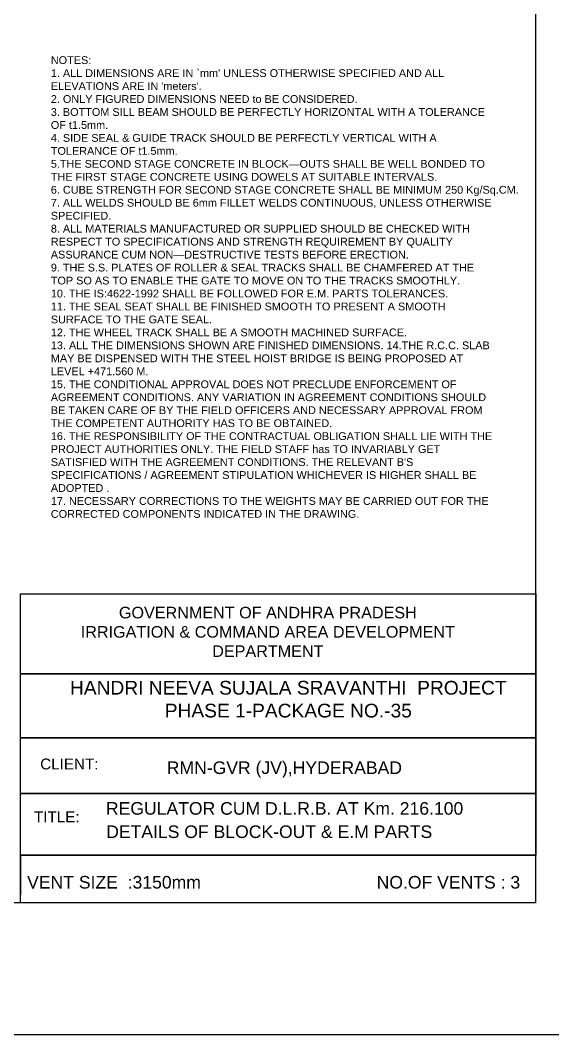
# Model space of a CAD drawing. Header units: metres. Extents: x 9074 to 14616, y 1632 to 4470.
# Drawn here: x 12827 to 13633, y 1632 to 3167 of the extents above; entities that cross this region are included whole.
import ezdxf

# ---------------------------------------------------------------- set-up
doc = ezdxf.new("R2010")
doc.units = ezdxf.units.M
doc.header["$MEASUREMENT"] = 0
doc.layers.add('DRAWING', color=7, linetype='Continuous')
doc.styles.get("Standard").update_dxf_attribs({"font": 'ARIAL_1.TTF'})
picture_1 = doc.add_image_def('image1.jpg', size_in_pixel=(7220, 3698))

msp = doc.modelspace()

# ---------------------------------------------------------------- linework, layer by layer
at = {"layer": 'DRAWING'}
for points in [[(10143.8, 4266.3), (13606.7, 4266.3), (13606.7, 1831.1), (10143.8, 1831.1)], [(12827.4, 1903.4), (13606.7, 1903.4), (13606.7, 1831.1), (12827.4, 1831.1)]]:
    msp.add_lwpolyline(points, close=True, dxfattribs=at)
at = {"layer": 'DRAWING', "ltscale": 0.02}
for points in [[(12827.4, 2299.2), (13607.3, 2299.2), (13607.3, 2178.2), (12827.4, 2178.2)], [(12827.4, 2178.2), (13607.3, 2178.2), (13607.3, 2080.9), (12827.4, 2080.9)], [(12827.4, 2080.9), (13607.3, 2080.9), (13607.3, 1997), (12827.4, 1997)], [(12827.4, 1997), (13607.3, 1997), (13607.3, 1903.4), (12827.4, 1903.4)]]:
    msp.add_lwpolyline(points, close=True, dxfattribs=at)
msp.add_lwpolyline([(12827.4, 1903.4), (12827.4, 1843.3)], dxfattribs=at)

# ---------------------------------------------------------------- texts
at = {"layer": 'DRAWING'}
for s, p in [('RMN-GVR (JV),HYDERABAD', (13048.7, 2026.3)), ('REGULATOR CUM D.L.R.B. AT Km. 216.100', (12956.6, 1964.7)), ('DETAILS OF BLOCK-OUT & E.M PARTS', (12957, 1929.4)), ('VENT SIZE  :3150mm                                    NO.OF VENTS : 3', (12837.3, 1852.9))]:
    msp.add_text(s, height=19.04, dxfattribs=at).set_placement(p)
for s, insert, char_height, width, attachment_point in [(" ^JNOTES: \\P1. ALL DIMENSIONS ARE IN `mm' UNLESS OTHERWISE SPECIFIED AND ALL ELEVATIONS ARE IN 'meters'. \\P2. ONLY FIGURED DIMENSIONS NEED to BE CONSIDERED. \\P3. BOTTOM SILL BEAM SHOULD BE PERFECTLY HORIZONTAL WITH A TOLERANCE OF t1.5mm. \\P4. SIDE SEAL & GUIDE TRACK SHOULD BE PERFECTLY VERTICAL WITH A TOLERANCE OF t1.5mm. \\P5.THE SECOND STAGE CONCRETE IN BLOCK—OUTS SHALL BE WELL BONDED TO THE FIRST STAGE CONCRETE USING DOWELS AT SUITABLE INTERVALS. \\P6. CUBE STRENGTH FOR SECOND STAGE CONCRETE SHALL BE MINIMUM 250 Kg/Sq.CM. \\P7. ALL WELDS SHOULD BE 6mm FILLET WELDS CONTINUOUS, UNLESS OTHERWISE SPECIFIED. \\P8. ALL MATERIALS MANUFACTURED OR SUPPLIED SHOULD BE CHECKED WITH RESPECT TO SPECIFICATIONS AND STRENGTH REQUIREMENT BY QUALITY ASSURANCE CUM NON—DESTRUCTIVE TESTS BEFORE ERECTION. \\P9. THE S.S. PLATES OF ROLLER & SEAL TRACKS SHALL BE CHAMFERED AT THE TOP SO AS TO ENABLE THE GATE TO MOVE ON TO THE TRACKS SMOOTHLY. \\P10. THE IS:4622-1992 SHALL BE FOLLOWED FOR E.M. PARTS TOLERANCES. \\P11. THE SEAL SEAT SHALL BE FINISHED SMOOTH TO PRESENT A SMOOTH SURFACE TO THE GATE SEAL. \\P12. THE WHEEL TRACK SHALL BE A SMOOTH MACHINED SURFACE. \\P13. ALL THE DIMENSIONS SHOWN ARE FINISHED DIMENSIONS. 14.THE R.C.C. SLAB MAY BE DISPENSED WITH THE STEEL HOIST BRIDGE IS BEING PROPOSED AT LEVEL +471.560 M. \\P15. THE CONDITIONAL APPROVAL DOES NOT PRECLUDE ENFORCEMENT OF AGREEMENT CONDITIONS. ANY VARIATION IN AGREEMENT CONDITIONS SHOULD BE TAKEN CARE OF BY THE FIELD OFFICERS AND NECESSARY APPROVAL FROM THE COMPETENT AUTHORITY HAS TO BE OBTAINED. \\P16. THE RESPONSIBILITY OF THE CONTRACTUAL OBLIGATION SHALL LIE WITH THE PROJECT AUTHORITIES ONLY. THE FIELD STAFF has TO INVARIABLY GET SATISFIED WITH THE AGREEMENT CONDITIONS. THE RELEVANT B'S SPECIFICATIONS / AGREEMENT STIPULATION WHICHEVER IS HIGHER SHALL BE ADOPTED . \\P17. NECESSARY CORRECTIONS TO THE WEIGHTS MAY BE CARRIED OUT FOR THE CORRECTED COMPONENTS INDICATED IN THE DRAWING. ", (12873.2, 3132.6), 11.7755, 672.338, 1), ('GOVERNMENT OF ANDHRA PRADESH\\PIRRIGATION & COMMAND AREA DEVELOPMENT DEPARTMENT', (13201.7, 2241.5), 17.5, 672.628, 5), ('HANDRI NEEVA SUJALA SRAVANTHI  PROJECT\\PPHASE 1-PACKAGE NO.-35', (13232.7, 2167.3), 20.77, 890.158, 2), ('CLIENT:', (12857.1, 2049.7), 16.48, 133.973, 1), ('TITLE:', (12847.7, 1969.7), 16.48, 133.973, 1)]:
    msp.add_mtext(s, dxfattribs=dict(at, insert=insert, char_height=char_height, width=width, attachment_point=attachment_point))

# ---------------------------------------------------------------- pictures from other files: only their frames are drawn
at = {"color": 2}
image = msp.add_image(picture_1, insert=(9073.6, 1631.6), size_in_units=(5542.1, 2838.6), dxfattribs=dict(at, fade=30))
image.dxf.flags = 7

doc.saveas('drawing.dxf')
